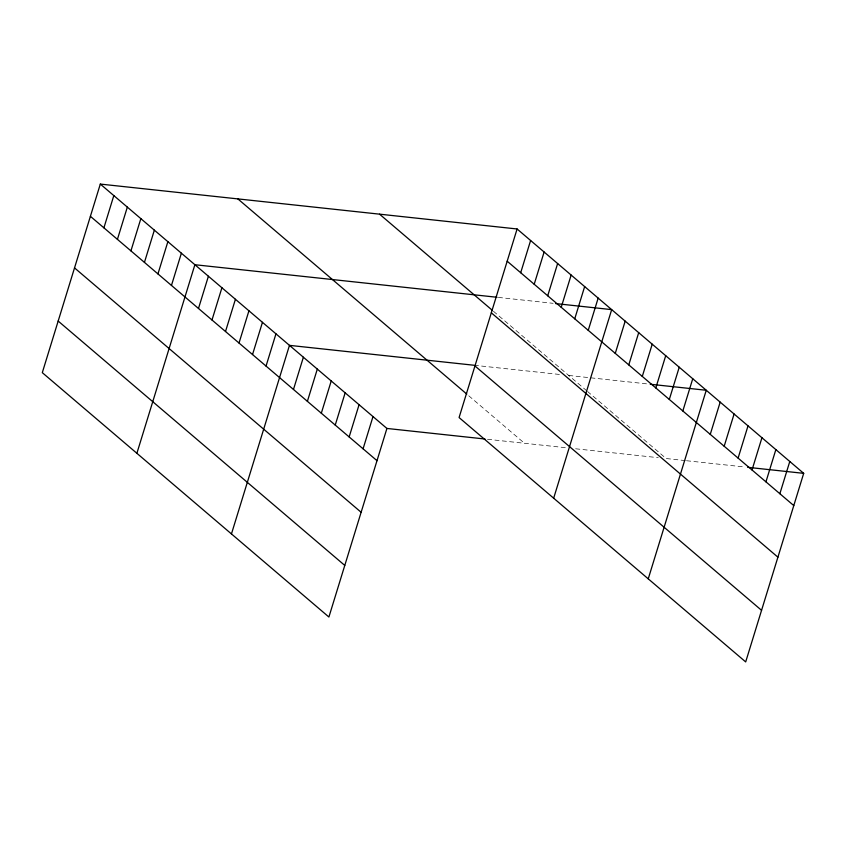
<?xml version="1.0" encoding="UTF-8"?>
<svg xmlns="http://www.w3.org/2000/svg" width="846" height="846" viewBox="0 0 846 846"><rect width="100%" height="100%" fill="white"/><g stroke="black" fill="none" stroke-linecap="round" stroke-linejoin="round"><path stroke-width="0.63" stroke-dasharray="4.23 3.17" d="M498.336 297.411L553.094 303.312M474.246 365.271L562.156 374.736M568.713 375.444L648.945 384.095M487.518 439.286L567.751 447.925M575.629 448.782L658.283 457.686M685.26 460.594L666.162 458.532L587.61 391.55M686.54 460.732L743.846 466.897M493.44 311.265L586.616 390.704M468.769 395.791L524.457 443.262"/><path stroke-width="1.27" d="M100.314 184.079L42.3 372.652L328.904 617.02L386.918 428.446L100.314 184.079L517.096 228.98L803.7 473.348L745.686 661.921L459.082 417.554L517.096 228.98M103.91 227.828L113.819 195.595M117.425 239.344L127.334 207.122M130.929 250.871L140.848 218.638M144.444 262.387L154.353 230.154M157.948 273.914L167.868 241.681M171.463 285.43L181.382 253.197M136.883 453.287L194.887 264.724L497.057 297.274M198.482 308.473L208.402 276.24M211.997 319.989L221.916 287.756M225.512 331.505L235.421 299.283M239.016 343.032L248.936 310.799M252.531 354.548L262.45 322.326M266.046 366.075L275.955 333.842M231.455 533.932L289.469 345.358L474.246 365.271M293.477 389.456L303.386 357.234M307.394 401.332L317.313 369.099M321.321 413.197L331.23 380.964M335.238 425.073L345.157 392.84M349.155 436.938L359.074 404.705M363.082 448.803L372.991 416.581M520.692 272.729L530.611 240.497M534.207 284.256L544.115 252.023M547.722 295.772L557.63 263.54M561.226 307.288L571.145 275.066M574.741 318.815L584.649 286.583M588.245 330.331L598.164 298.099M553.665 498.199L611.679 309.625L555.642 303.587M615.275 353.374L625.183 321.142M628.779 364.89L638.698 332.668M642.294 376.417L652.213 344.185M655.809 387.933L665.717 355.701M669.313 399.449L679.232 367.227M682.828 410.976L692.747 378.744M648.248 578.833L706.251 390.26L650.225 384.232M710.259 434.368L720.179 402.136M724.187 446.233L734.095 414.001M738.103 458.098L748.012 425.876M752.02 469.974L761.939 437.742M765.947 481.839L775.856 449.607M779.864 493.715L789.783 461.482M386.918 428.446L484.98 439.011M747.663 467.309L803.7 473.348M507.188 261.213L793.781 505.58M379.558 214.165L492.478 310.44M491.315 312.809L777.908 557.176M474.955 365.958L761.559 610.326M237.853 198.895L466.781 394.088M90.395 216.312L376.999 460.679M74.522 267.896L361.126 512.274M58.173 321.057L344.777 565.424"/></g></svg>
